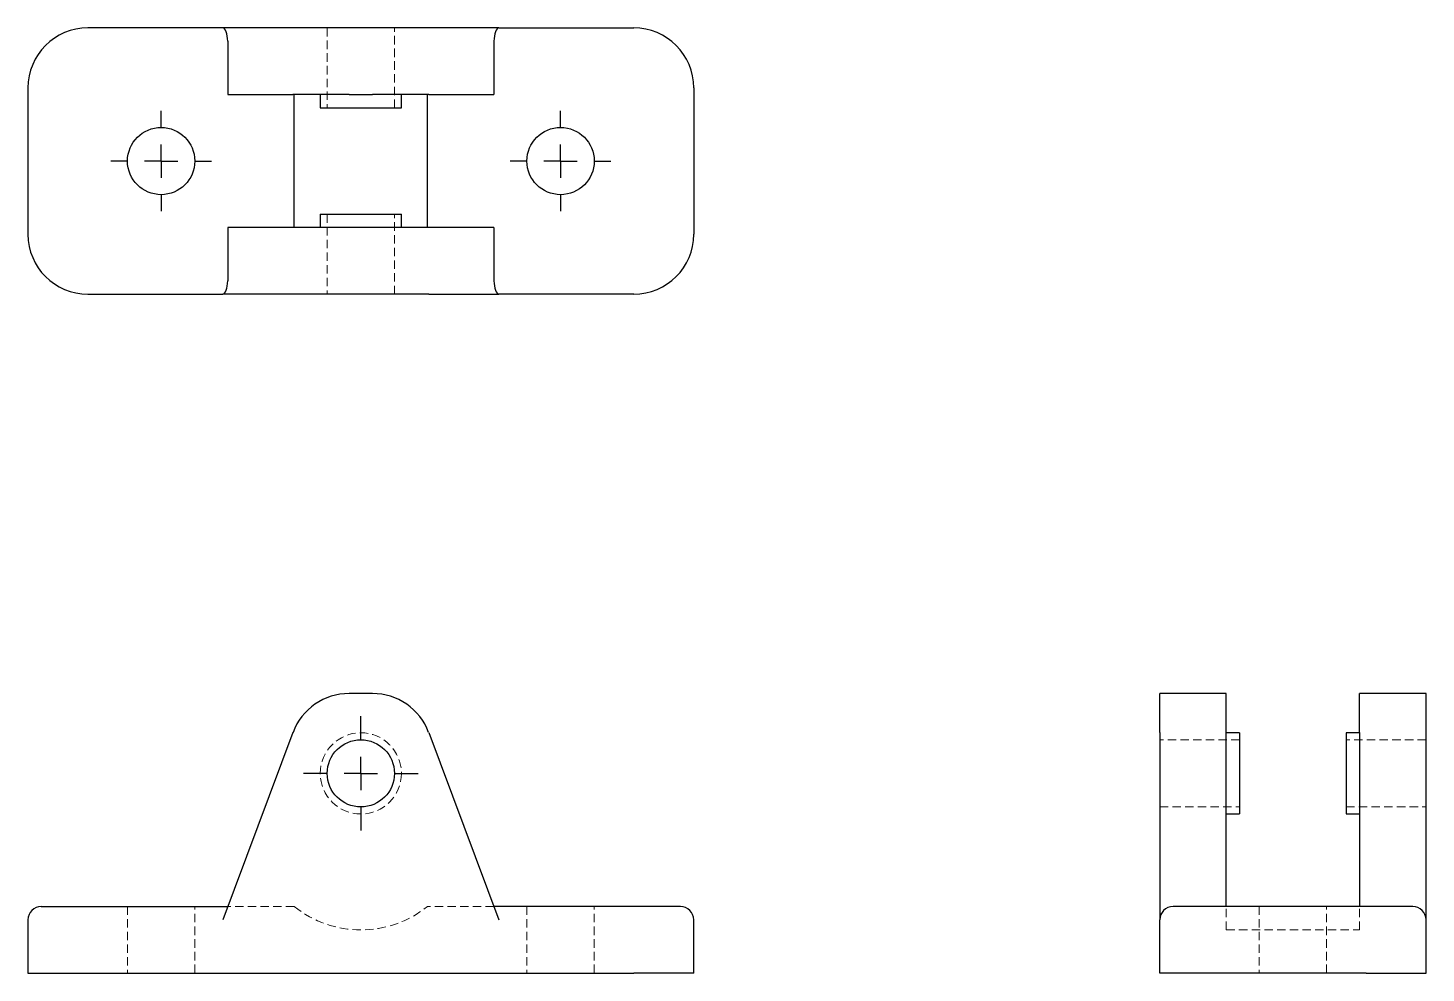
# Model space of a CAD drawing. Header units: millimetres. Extents: x 33 to 243, y 36 to 178.
import ezdxf

# ---------------------------------------------------------------- set-up
doc = ezdxf.new("R2010")
doc.units = ezdxf.units.MM
doc.linetypes.add('HIDDEN', pattern=[1.905, 1.27, -0.635])
doc.layers.add('10', color=7, linetype='Continuous')

# ---------------------------------------------------------------- blocks, each defined once
blk = doc.blocks.new('SW_CENTERMARKSYMBOL_0')
at = {"layer": '10', "color": 0}
for p, q in [((0, 5), (0, 8.6)), ((0, 0), (0, 2.5)), ((-5, 0), (-8.6, 0)), ((0, 0), (-2.5, 0)), ((0, 0), (0, -2.5)), ((0, 0), (2.5, 0)), ((5, 0), (8.6, 0)), ((0, -5), (0, -8.6))]:
    blk.add_line(p, q, dxfattribs=at)
blk = doc.blocks.new('SW_CENTERMARKSYMBOL_1')
at = {"layer": '10', "color": 0}
for p, q in [((0, 5), (0, 7.55)), ((0, 0), (0, 2.5)), ((-5, 0), (-7.55, 0)), ((0, 0), (-2.5, 0)), ((0, 0), (0, -2.5)), ((0, 0), (2.5, 0)), ((5, 0), (7.55, 0)), ((0, -5), (0, -7.55))]:
    blk.add_line(p, q, dxfattribs=at)
blk = doc.blocks.new('SW_CENTERMARKSYMBOL_2')
at = {"layer": '10', "color": 0}
for p, q in [((0, 5), (0, 7.55)), ((0, 0), (0, 2.5)), ((-5, 0), (-7.55, 0)), ((0, 0), (-2.5, 0)), ((0, 0), (0, -2.5)), ((0, 0), (2.5, 0)), ((5, 0), (7.55, 0)), ((0, -5), (0, -7.55))]:
    blk.add_line(p, q, dxfattribs=at)

msp = doc.modelspace()

# ---------------------------------------------------------------- linework, layer by layer
at = {"color": 7, "linetype": 'Continuous', "lineweight": 25}
for p, q in [((62.25, 178), (42, 178)), ((72.81, 178), (62.25, 178)), ((81.24, 178), (72.81, 178)), ((84.76, 178), (81.24, 178)), ((93.19, 178), (84.76, 178)), ((103.75, 178), (93.19, 178)), ((103.75, 178), (124, 178)), ((63, 176), (63, 168)), ((103, 176), (103, 168)), ((33, 169), (33, 147)), ((63, 168), (72.81, 168)), ((81.24, 168), (72.81, 168)), ((73, 148), (73, 168)), ((76.9, 168), (76.9, 166)), ((81.24, 168), (84.76, 168)), ((93.19, 168), (84.76, 168)), ((89.1, 166), (89.1, 168)), ((93, 148), (93, 168)), ((93.19, 168), (103, 168)), ((133, 169), (133, 147)), ((76.9, 166), (89.1, 166)), ((76.9, 150), (76.9, 148)), ((76.9, 150), (89.1, 150)), ((89.1, 148), (89.1, 150)), ((63, 148), (63, 140)), ((72.81, 148), (63, 148)), ((81.24, 148), (72.81, 148)), ((84.76, 148), (81.24, 148)), ((93.19, 148), (84.76, 148)), ((103, 148), (93.19, 148)), ((103, 148), (103, 140)), ((42, 138), (62.25, 138)), ((72.81, 138), (62.25, 138)), ((81.24, 138), (72.81, 138)), ((84.76, 138), (81.24, 138)), ((93.19, 138), (84.76, 138)), ((93.19, 138), (103.75, 138)), ((124, 138), (103.75, 138)), ((84.76, 78), (81.24, 78)), ((213, 78), (203, 78)), ((203, 72.16), (203, 78)), ((213, 72.16), (213, 78)), ((243, 78), (233, 78)), ((233, 72.16), (233, 78)), ((243, 72.16), (243, 78)), ((72.81, 72.16), (62.25, 44)), ((93.19, 72.16), (103.75, 44)), ((203, 72.16), (203, 44)), ((213, 46), (213, 72.16)), ((215, 72.1), (213, 72.1)), ((215, 72.1), (215, 66)), ((233, 72.1), (231, 72.1)), ((231, 72.1), (231, 66)), ((233, 72.16), (233, 46)), ((243, 44), (243, 72.16)), ((215, 66), (215, 59.9)), ((231, 66), (231, 59.9)), ((213, 59.9), (215, 59.9)), ((231, 59.9), (233, 59.9)), ((35, 46), (42, 46)), ((42, 46), (63, 46)), ((124, 46), (103, 46)), ((131, 46), (124, 46)), ((212, 46), (205, 46)), ((234, 46), (212, 46)), ((241, 46), (234, 46)), ((33, 44), (33, 36)), ((133, 36), (133, 44)), ((203, 36), (203, 44)), ((243, 36), (243, 44)), ((33, 36), (42, 36)), ((42, 36), (124, 36)), ((133, 36), (124, 36)), ((212, 36), (203, 36)), ((234, 36), (212, 36)), ((234, 36), (243, 36))]:
    msp.add_line(p, q, dxfattribs=at)
at = {"color": 7, "linetype": 'HIDDEN', "lineweight": 18}
for p, q in [((77.95, 178), (77.95, 166)), ((88.05, 166), (88.05, 178)), ((77.95, 150), (77.95, 138)), ((88.05, 138), (88.05, 150)), ((215, 71.05), (203, 71.05)), ((243, 71.05), (231, 71.05)), ((203, 60.95), (215, 60.95)), ((231, 60.95), (243, 60.95)), ((47.95, 46), (47.95, 36)), ((58.05, 36), (58.05, 46)), ((73, 46), (63, 46)), ((103, 46), (93, 46)), ((107.95, 46), (107.95, 36)), ((118.05, 36), (118.05, 46)), ((213, 42.49), (213, 46)), ((217.95, 46), (217.95, 36)), ((228.05, 36), (228.05, 46)), ((233, 42.49), (233, 46)), ((213, 42.49), (233, 42.49))]:
    msp.add_line(p, q, dxfattribs=at)
at = {"color": 7, "linetype": 'Continuous', "lineweight": 25}
for centre in [(53, 158), (113, 158), (83, 66)]:
    msp.add_circle(centre, 5.05, dxfattribs=at)
at = {"color": 7, "linetype": 'HIDDEN', "lineweight": 18}
msp.add_circle((83, 66), 6.1, dxfattribs=at)
at = {"color": 7, "linetype": 'Continuous', "lineweight": 25}
for centre, radius, start, end in [((42, 169), 9, 90, 180), ((124, 169), 9, 0, 90), ((42, 147), 9, 180, 270), ((124, 147), 9, 270, 0), ((81.24, 69), 9, 90, 159.444), ((84.76, 69), 9, 20.556, 90), ((35, 44), 2, 90, 180), ((131, 44), 2, 0, 90), ((205, 44), 2, 90, 180), ((241, 44), 2, 0, 90)]:
    msp.add_arc(centre, radius, start, end, dxfattribs=at)
at = {"color": 7, "linetype": 'HIDDEN', "lineweight": 18}
msp.add_arc((83, 58.49), 16, 231.3178, 308.6822, dxfattribs=at)
at = {"color": 7, "linetype": 'Continuous', "lineweight": 25}
for centre, start_param, end_param in [((62.25, 176), 4.712389, 6.283185), ((103.75, 176), 0, 1.570796), ((62.25, 140), 3.141593, 4.712389), ((103.75, 140), 1.570796, 3.141593)]:
    msp.add_ellipse(centre, major_axis=(0, 2), ratio=0.375, start_param=start_param, end_param=end_param, dxfattribs=at)

# ---------------------------------------------------------------- block references
at = {"layer": '10'}
for name, p in [('SW_CENTERMARKSYMBOL_2', (53, 158)), ('SW_CENTERMARKSYMBOL_1', (113, 158)), ('SW_CENTERMARKSYMBOL_0', (83, 66))]:
    msp.add_blockref(name, p, dxfattribs=at)

doc.saveas('drawing.dxf')
